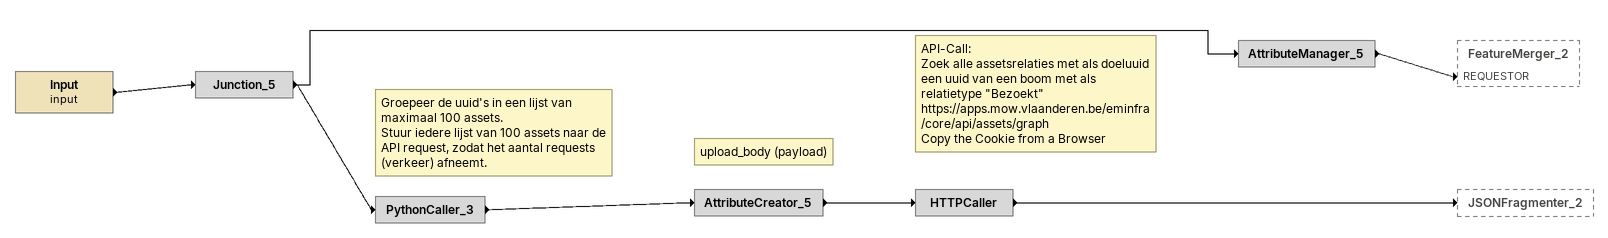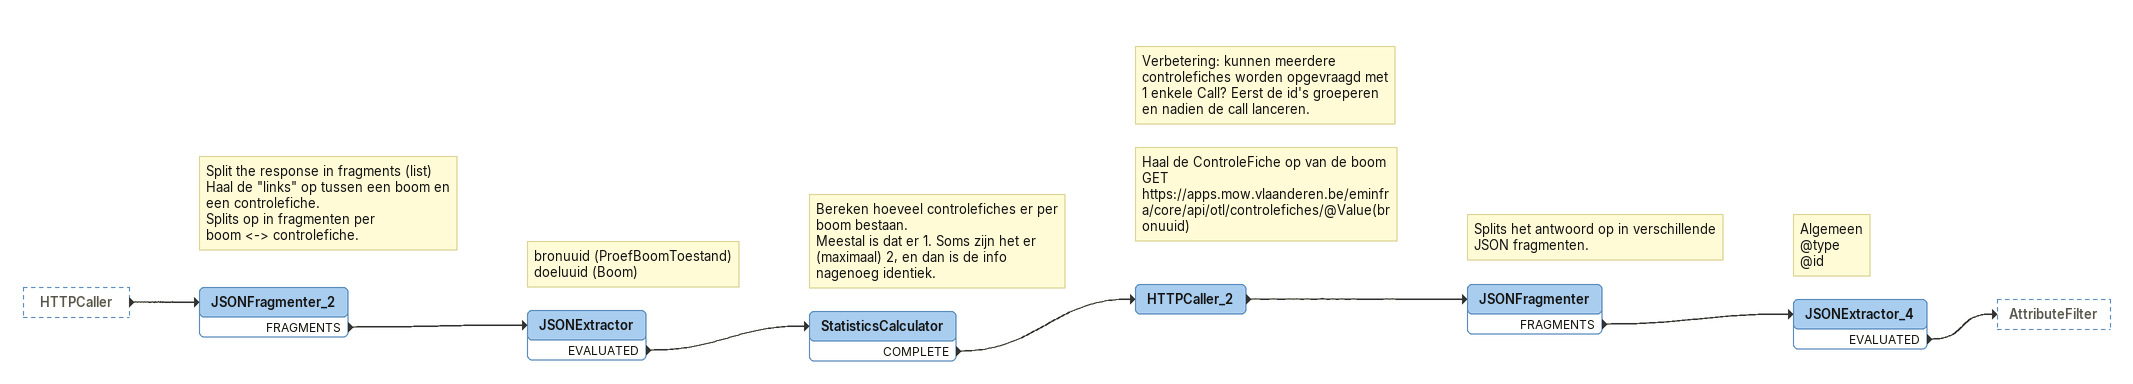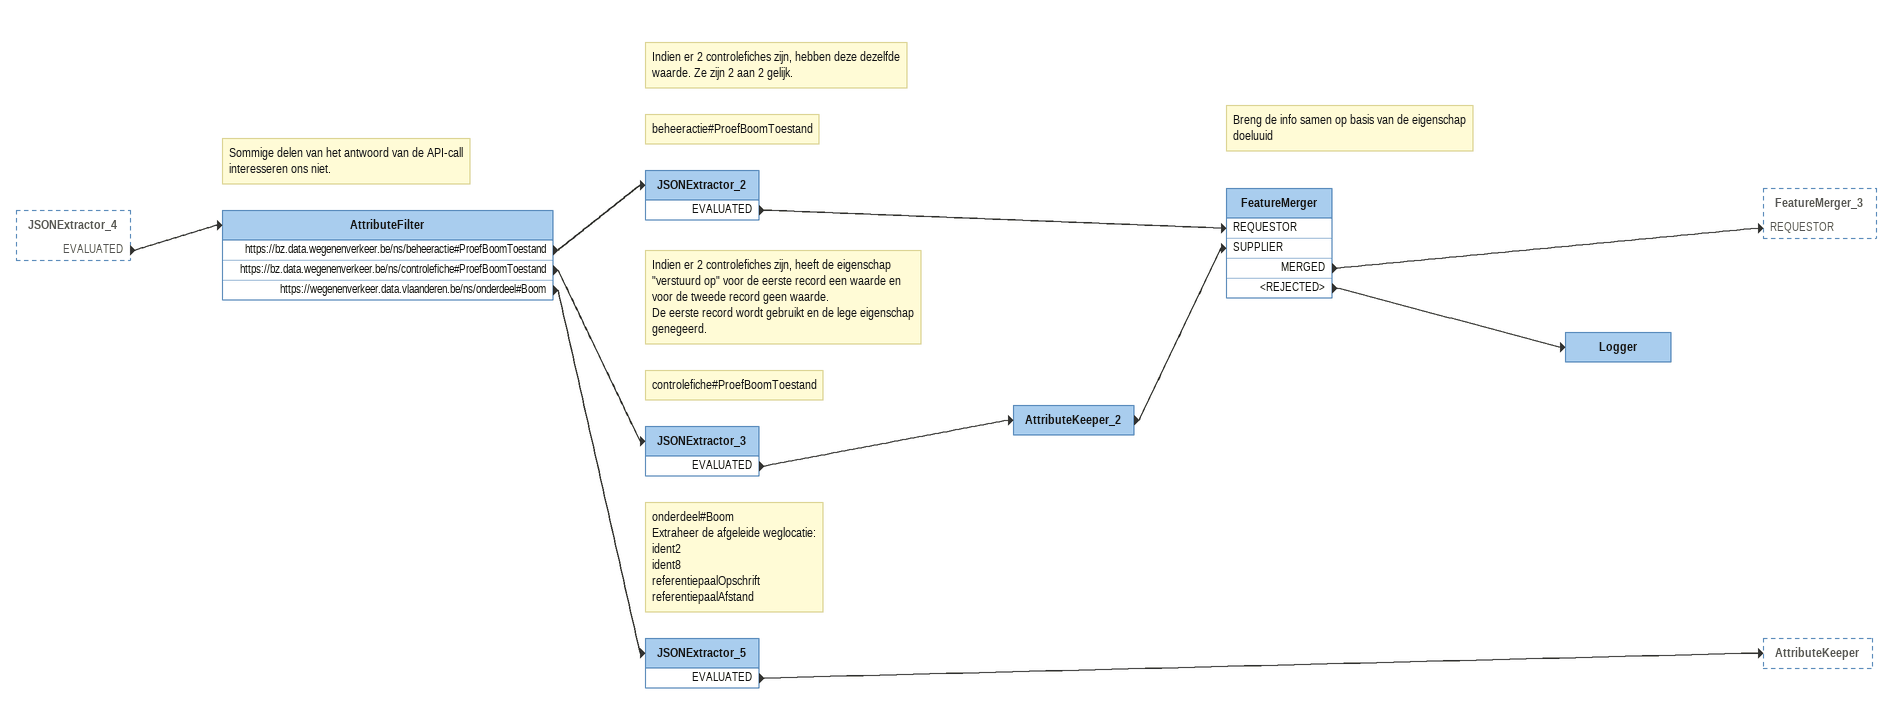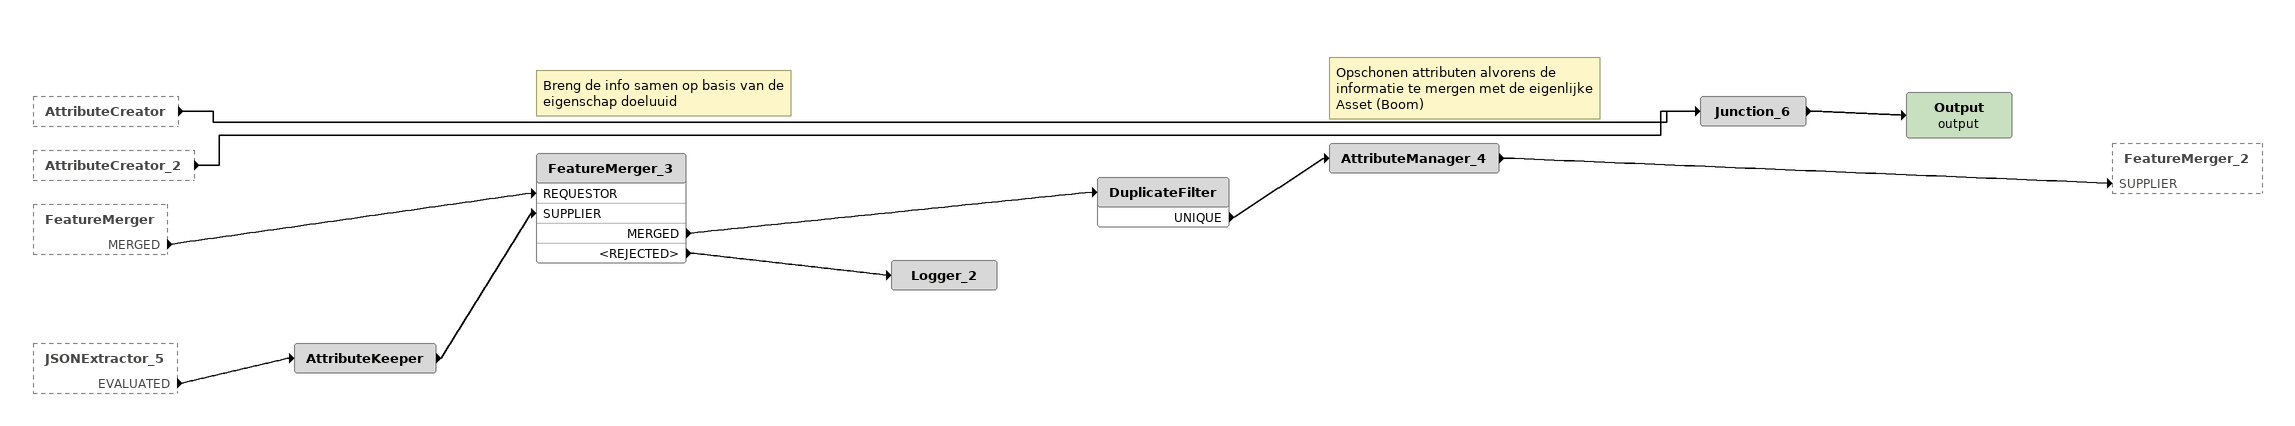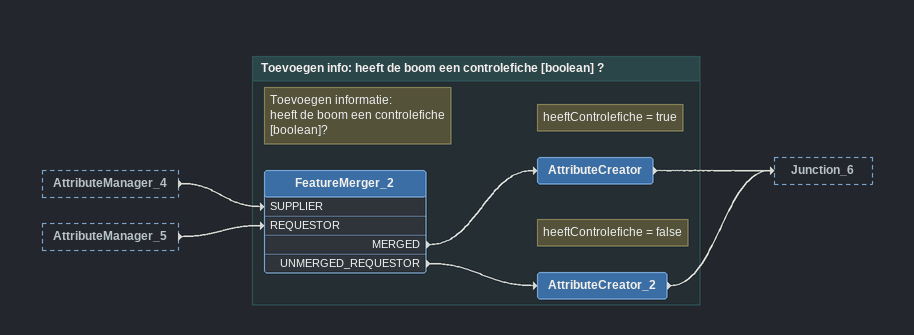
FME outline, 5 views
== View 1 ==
Input (input)
    -> Junction_5
Junction_5
    -> PythonCaller_3
    -> AttributeManager_5
AttributeManager_5
    -> FeatureMerger_2 [REQUESTOR]
Note: Groepeer de uuid's in een lijst van maximaal 100 assets. / Stuur iedere lijst van 100 assets naar de API request, zodat het aantal requests (verkeer) afneemt.
PythonCaller_3
    -> AttributeCreator_5
Note: upload_body (payload)
AttributeCreator_5
    -> HTTPCaller
Note: API-Call: / Zoek alle assetsrelaties met als doeluuid een uuid van een boom met als relatietype "Bezoekt" / https://apps.mow.vlaanderen.be/eminfra/core/api/assets/graph / Copy the Cookie from a Browser
HTTPCaller
    -> JSONFragmenter_2

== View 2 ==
HTTPCaller [outside]
    -> JSONFragmenter_2
Note: Split the response in fragments (list) / Haal de "links" op tussen een boom en een controlefiche. / Splits op in fragmenten per / boom <-> controlefiche.
JSONFragmenter_2
    FRAGMENTS -> JSONExtractor
Note: bronuuid (ProefBoomToestand) / doeluuid (Boom)
JSONExtractor
    EVALUATED -> StatisticsCalculator
Note: Bereken hoeveel controlefiches er per boom bestaan. / Meestal is dat er 1. Soms zijn het er (maximaal) 2, en dan is de info nagenoeg identiek.
StatisticsCalculator
    COMPLETE -> HTTPCaller_2
Note: Verbetering: kunnen meerdere controlefiches worden opgevraagd met 1 enkele Call? Eerst de id's groeperen en nadien de call lanceren.
Note: Haal de ControleFiche op van de boom / GET / https://apps.mow.vlaanderen.be/eminfra/core/api/otl/controlefiches/@Value(bronuuid)
HTTPCaller_2
    -> JSONFragmenter
Note: Splits het antwoord op in verschillende JSON fragmenten.
JSONFragmenter
    FRAGMENTS -> JSONExtractor_4
Note: Algemeen / @type / @id
JSONExtractor_4
    EVALUATED -> AttributeFilter

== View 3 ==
JSONExtractor_4 [outside]
    EVALUATED -> AttributeFilter
Note: Sommige delen van het antwoord van de API-call interesseren ons niet.
AttributeFilter
    https://bz.data.wegenenverkeer.be/ns/beheeractie#ProefBoomToestand -> JSONExtractor_2
    https://bz.data.wegenenverkeer.be/ns/controlefiche#ProefBoomToestand -> JSONExtractor_3
    https://wegenenverkeer.data.vlaanderen.be/ns/onderdeel#Boom -> JSONExtractor_5
Note: Indien er 2 controlefiches zijn, hebben deze dezelfde waarde. Ze zijn 2 aan 2 gelijk.
Note: beheeractie#ProefBoomToestand
JSONExtractor_2
    EVALUATED -> FeatureMerger [REQUESTOR]
Note: Indien er 2 controlefiches zijn, heeft de eigenschap "verstuurd op" voor de eerste record een waarde en voor de tweede record geen waarde. / De eerste record wordt gebruikt en de lege eigenschap genegeerd.
Note: controlefiche#ProefBoomToestand
JSONExtractor_3
    EVALUATED -> AttributeKeeper_2
AttributeKeeper_2
    -> FeatureMerger [SUPPLIER]
Note: Breng de info samen op basis van de eigenschap doeluuid
FeatureMerger
    MERGED -> FeatureMerger_3 [REQUESTOR]
    <REJECTED> -> Logger
Logger
Note: onderdeel#Boom / Extraheer de afgeleide weglocatie: / ident2 / ident8 / referentiepaalOpschrift / referentiepaalAfstand
JSONExtractor_5
    EVALUATED -> AttributeKeeper

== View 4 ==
AttributeCreator [outside]
    -> Junction_6
AttributeCreator_2 [outside]
    -> Junction_6
FeatureMerger [outside]
    MERGED -> FeatureMerger_3 [REQUESTOR]
JSONExtractor_5 [outside]
    EVALUATED -> AttributeKeeper
AttributeKeeper
    -> FeatureMerger_3 [SUPPLIER]
Note: Breng de info samen op basis van de eigenschap doeluuid
FeatureMerger_3
    MERGED -> DuplicateFilter
    <REJECTED> -> Logger_2
DuplicateFilter
    UNIQUE -> AttributeManager_4
Note: Opschonen attributen alvorens de informatie te mergen met de eigenlijke Asset (Boom)
AttributeManager_4
    -> FeatureMerger_2 [SUPPLIER]
Junction_6
    -> Output (output)
Output (output)
Logger_2

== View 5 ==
AttributeManager_4 [outside]
    -> FeatureMerger_2 [SUPPLIER]
AttributeManager_5 [outside]
    -> FeatureMerger_2 [REQUESTOR]

Bookmark: Toevoegen info: heeft de boom een controlefiche [boolean] ?
Note: Toevoegen informatie: / heeft de boom een controlefiche [boolean]?
FeatureMerger_2
    MERGED -> AttributeCreator
    UNMERGED_REQUESTOR -> AttributeCreator_2
Note: heeftControlefiche = true
AttributeCreator
    -> Junction_6
Note: heeftControlefiche = false
AttributeCreator_2
    -> Junction_6
